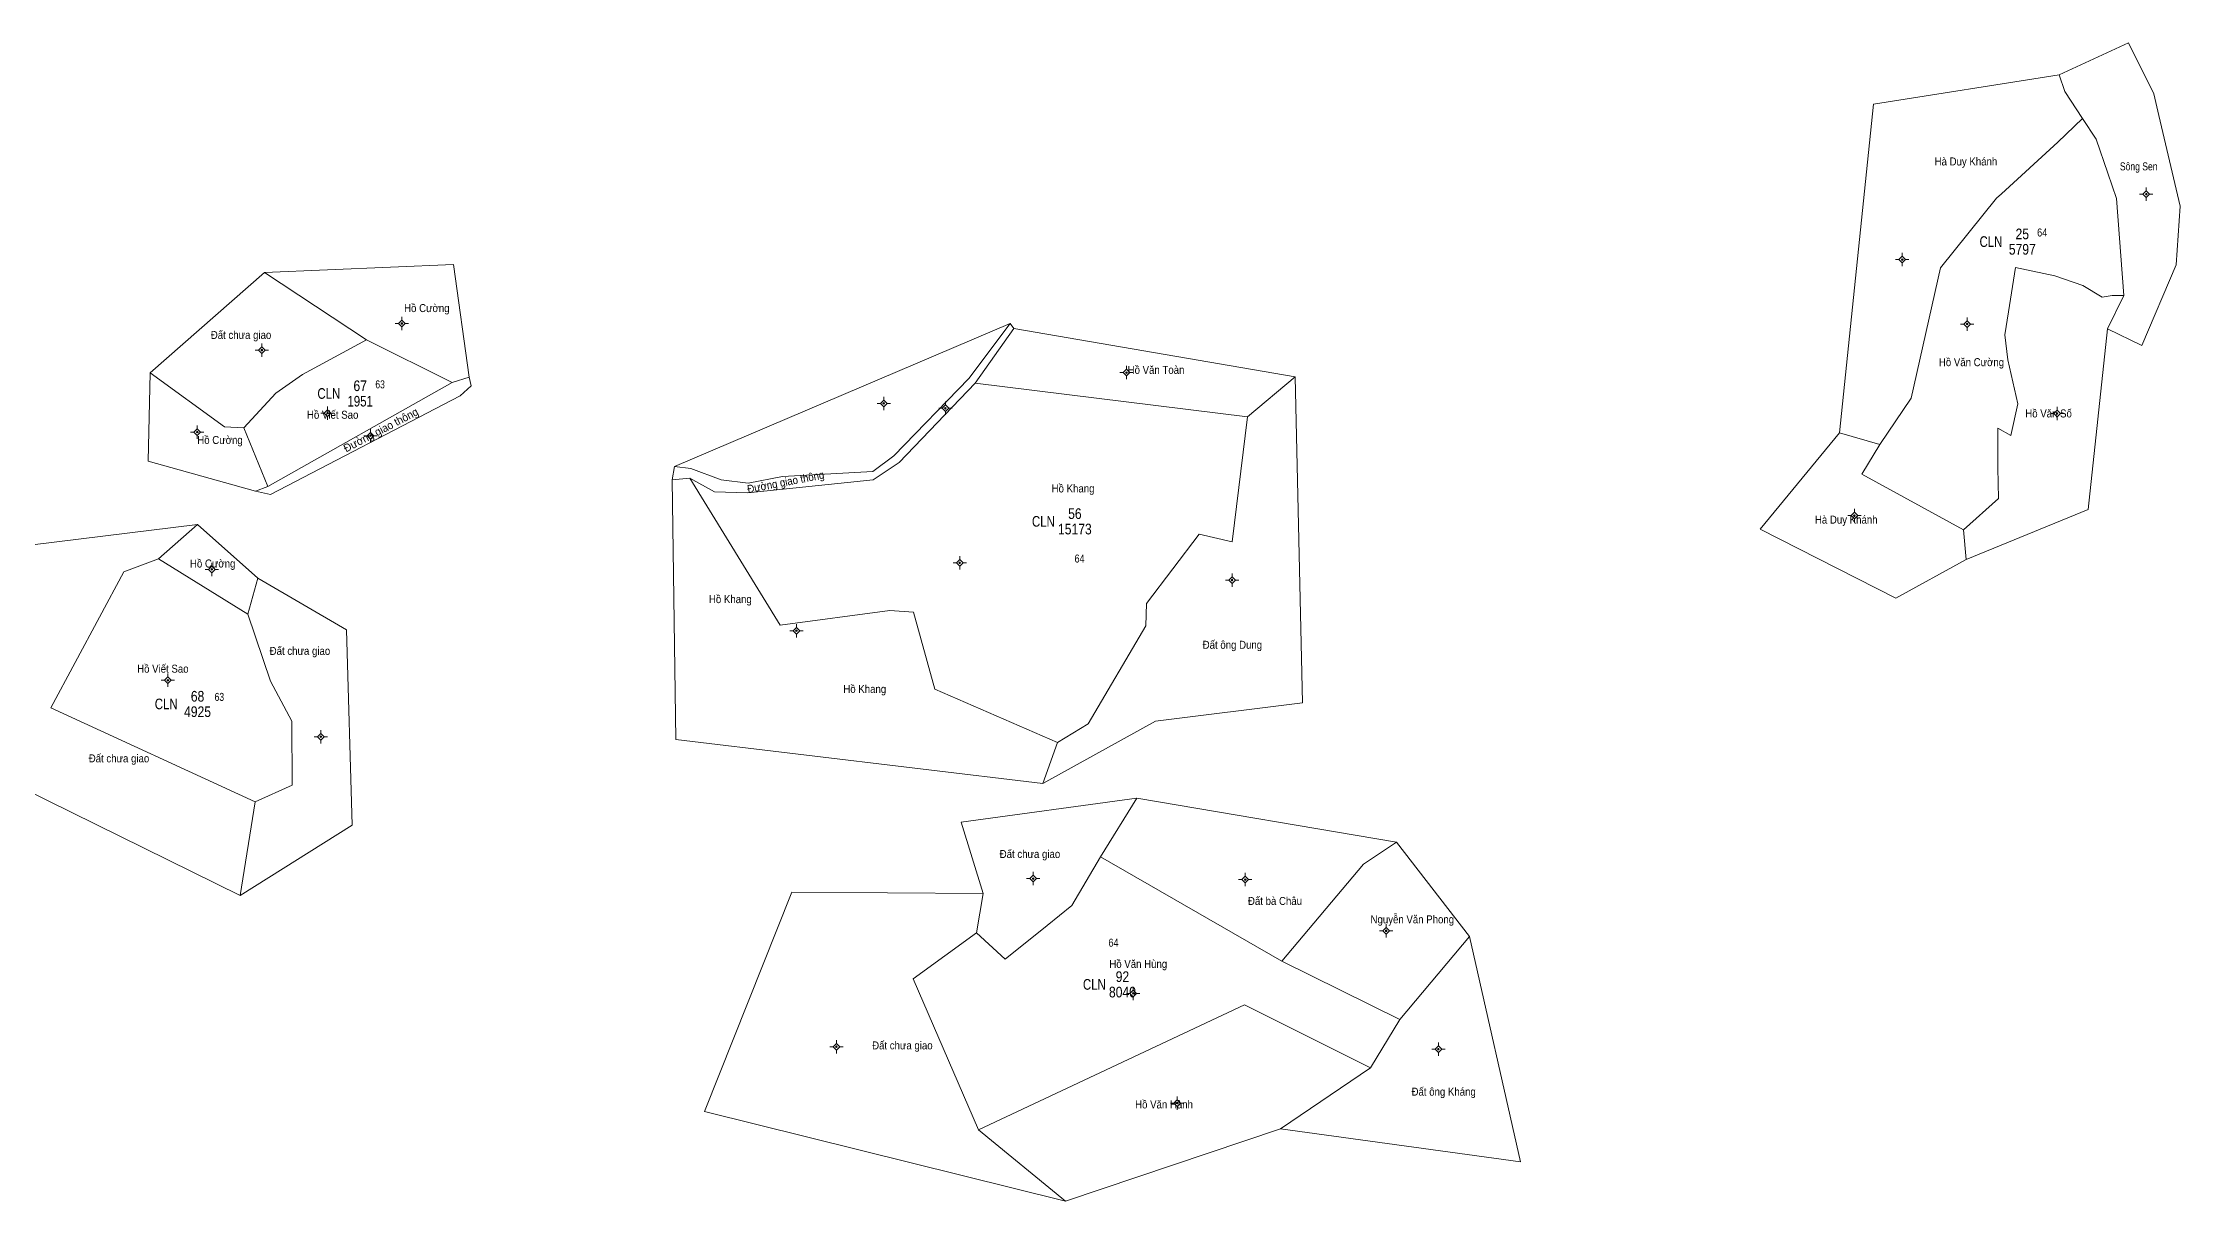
# Model space of a CAD drawing. Header units: metres. Extents: x 532111 to 534111, y 1847471 to 1850320.
# Drawn here: x 532931 to 533732, y 1847471 to 1847905 of the extents above; entities that cross this region are included whole.
import ezdxf
from ezdxf.enums import TextEntityAlignment as Align

# ---------------------------------------------------------------- set-up
doc = ezdxf.new("R2010")
doc.units = ezdxf.units.M
doc.header["$LTSCALE"] = 1.2
for name, color, linetype, lineweight in [('10', 7, 'Continuous', 13), ('11', 7, 'Continuous', 13), ('2', 7, 'Continuous', 13)]:
    doc.layers.add(name, color=color, linetype=linetype, lineweight=lineweight)
for name, color, linetype in [('22', 7, 'Continuous'), ('3', 7, 'Continuous'), ('4', 7, 'Continuous'), ('5', 7, 'Continuous'), ('7', 7, 'Continuous'), ('8', 7, 'Continuous')]:
    doc.layers.add(name, color=color, linetype=linetype)

msp = doc.modelspace()

# ---------------------------------------------------------------- hatches: boundary and pattern name
at = {"layer": '11'}
for points in [[(533719.4, 1847848.55, 1), (533718.799, 1847848.55, 1)], [(533627.93, 1847824.01, 1), (533627.329, 1847824.01, 1)], [(533065.5, 1847800.08, 1), (533064.899, 1847800.08, 1)], [(533652.27, 1847799.86, 1), (533651.669, 1847799.86, 1)], [(533013.01, 1847790.1, 1), (533012.409, 1847790.1, 1)], [(533337.14, 1847781.66, 1), (533336.539, 1847781.66, 1)], [(533037.66, 1847766.5, 1), (533037.059, 1847766.5, 1)], [(533246.14, 1847770.13, 1), (533245.539, 1847770.13, 1)], [(533269.25, 1847768.29, 1), (533268.649, 1847768.29, 1)], [(533685.95, 1847766.35, 1), (533685.35, 1847766.35, 1)], [(532988.81, 1847759.38, 1), (532988.209, 1847759.38, 1)], [(533053.73, 1847758.01, 1), (533053.13, 1847758.01, 1)], [(533609.99, 1847728.05, 1), (533609.389, 1847728.05, 1)], [(532994.27, 1847707.91, 1), (532993.669, 1847707.91, 1)], [(533274.6, 1847710.37, 1), (533274, 1847710.37, 1)], [(533376.7, 1847703.89, 1), (533376.1, 1847703.89, 1)], [(533213.41, 1847684.93, 1), (533212.809, 1847684.93, 1)], [(532977.79, 1847666.33, 1), (532977.189, 1847666.33, 1)], [(533035.11, 1847645.17, 1), (533034.51, 1847645.17, 1)], [(533302.14, 1847592, 1), (533301.539, 1847592, 1)], [(533381.65, 1847591.62, 1), (533381.049, 1847591.62, 1)], [(533434.47, 1847572.44, 1), (533433.87, 1847572.44, 1)], [(533339.69, 1847548.96, 1), (533339.09, 1847548.96, 1)], [(533228.38, 1847528.99, 1), (533227.779, 1847528.99, 1)], [(533454.05, 1847528.06, 1), (533453.449, 1847528.06, 1)], [(533356.08, 1847507.88, 1), (533355.48, 1847507.88, 1)]]:
    msp.add_hatch(color=256, dxfattribs=at).paths.add_polyline_path(points)

# ---------------------------------------------------------------- linework, layer by layer
at = {"layer": '10'}
for p, q in [((533686.4, 1847893.28), (533712.38, 1847905.31)), ((533710.73, 1847810.59), (533704.51, 1847798.02)), ((533280.07, 1847777.74), (533294.64, 1847798.24)), ((533717.45, 1847791.8), (533704.51, 1847798.02)), ((533084, 1847778), (533052, 1847794)), ((533400.01, 1847780.08), (533382.22, 1847765.08)), ((533670.95, 1847769.95), (533667.15, 1847786.43)), ((533619.23, 1847754.74), (533630.92, 1847772.03)), ((533668.29, 1847758.12), (533670.95, 1847769.95)), ((533006, 1847761), (533015, 1847739)), ((533604.11, 1847759.03), (533619.23, 1847754.74)), ((533663.48, 1847760.78), (533668.29, 1847758.12)), ((533173.16, 1847742.16), (533166.48, 1847741.52)), ((533015, 1847739), (533010.36, 1847737.21)), ((532973.95, 1847711.92), (532988.54, 1847724.68)), ((532988.54, 1847724.68), (533011.25, 1847704.64)), ((533651.63, 1847711.62), (533650.56, 1847722.76)), ((533311, 1847643), (533322.49, 1847650.04)), ((533311, 1847643), (533305.51, 1847627.71)), ((533010.21, 1847620.74), (533004.57, 1847585.7)), ((533340.66, 1847622.16), (533327.11, 1847600.12)), ((533280.56, 1847571.66), (533283.07, 1847586.47)), ((533439.32, 1847539.22), (533465.45, 1847570.24)), ((533394.58, 1847498.26), (533428.31, 1847521.1)), ((533314.02, 1847471.06), (533281.32, 1847497.8)), ((533394.58, 1847498.26), (533314.02, 1847471.06))]:
    msp.add_line(p, q, dxfattribs=at)
for points in [[(533712.38, 1847905.31), (533721.99, 1847886.11), (533723.87, 1847878.09), (533731.84, 1847844.05), (533730.35, 1847822.04), (533717.45, 1847791.8)], [(533686.4, 1847893.28), (533616.88, 1847882.26), (533604.11, 1847759.03)], [(533686.4, 1847893.28), (533688.56, 1847887.08), (533695.2, 1847876.97), (533700.31, 1847869.2)], [(533695.2, 1847876.97), (533686, 1847868), (533664.8, 1847848.65), (533663, 1847847), (533642, 1847821), (533630.92, 1847772.03)], [(533710.73, 1847810.59), (533707.97, 1847846.99), (533704.7, 1847856.47), (533700.31, 1847869.2)], [(533013.72, 1847819.21), (533084.56, 1847822.17), (533090.47, 1847780.02)], [(533702.54, 1847809.97), (533695.29, 1847814.28), (533684.86, 1847817.88), (533670.08, 1847821.09), (533667.5, 1847804.42)], [(532970.9, 1847781.55), (533013.72, 1847819.21), (533052, 1847794)], [(533667.5, 1847804.42), (533666.06, 1847795.78), (533667.15, 1847786.43)], [(533702.54, 1847809.97), (533706.31, 1847810.53), (533710.73, 1847810.59)], [(533166.48, 1847741.52), (533167.43, 1847746.42), (533293.23, 1847800.04), (533294.64, 1847798.24), (533400.01, 1847780.08)], [(533293.23, 1847800.04), (533277.7, 1847779.51), (533249.64, 1847750.51), (533241.79, 1847744.63), (533207.94, 1847742.72)], [(533651.63, 1847711.62), (533697.38, 1847730.41), (533704.51, 1847798.02)], [(533052, 1847794), (533028, 1847781), (533018, 1847774), (533006, 1847761)], [(533010.36, 1847737.21), (532970.09, 1847748.46), (532970.9, 1847781.55)], [(533006, 1847761), (532998.66, 1847761.38), (532970.9, 1847781.55)], [(533090.47, 1847780.02), (533091.22, 1847776.67), (533087, 1847773), (533016, 1847736), (533010.36, 1847737.21)], [(533015, 1847739), (533084, 1847778), (533090.47, 1847780.02)], [(533400.01, 1847780.08), (533402.86, 1847657.88), (533347.67, 1847650.99), (533305.51, 1847627.71)], [(533251.62, 1847747.93), (533280.07, 1847777.74), (533382.22, 1847765.08)], [(533382.22, 1847765.08), (533376.48, 1847718.2), (533364.06, 1847721.05), (533344.35, 1847695.12), (533344.07, 1847686.75), (533322.49, 1847650.04)], [(533604.11, 1847759.03), (533574.32, 1847723.01), (533625.21, 1847697.08), (533651.63, 1847711.62)], [(533650.56, 1847722.76), (533663.77, 1847734.54), (533663.46, 1847746.02), (533663.48, 1847760.78)], [(533173.16, 1847742.16), (533182.41, 1847737.02), (533194.92, 1847736.55), (533241.82, 1847741.5), (533251.62, 1847747.93)], [(533619.23, 1847754.74), (533612.42, 1847743.64), (533650.56, 1847722.76)], [(533305.51, 1847627.71), (533167.87, 1847644.11), (533166.48, 1847741.52)], [(533167.43, 1847746.42), (533173.58, 1847745.73), (533184.93, 1847741.44), (533195.01, 1847740.22), (533207.94, 1847742.72)], [(533173.16, 1847742.16), (533207, 1847687), (533248.1, 1847692.52), (533257.02, 1847691.92), (533265, 1847663), (533311, 1847643)], [(532988.54, 1847724.68), (532908.41, 1847714.83), (532904.43, 1847669.42), (532896.29, 1847638.97), (533004.57, 1847585.7)], [(532973.95, 1847711.92), (532961, 1847707), (532933.55, 1847656.02)], [(532973.95, 1847711.92), (533007.41, 1847691.14), (533011.25, 1847704.64)], [(533011.25, 1847704.64), (533044.43, 1847685.24), (533046.59, 1847612.06), (533004.57, 1847585.7)], [(533007.41, 1847691.14), (533016, 1847666), (533024, 1847651), (533024.11, 1847627)], [(533024.11, 1847627), (533010.21, 1847620.74), (532933.55, 1847656.02)], [(533283.07, 1847586.47), (533274.8, 1847613.1), (533340.66, 1847622.16)], [(533340.66, 1847622.16), (533438, 1847605.67), (533465.45, 1847570.24)], [(533438, 1847605.67), (533425.66, 1847597.36), (533395.02, 1847561.08)], [(533327.11, 1847600.12), (533316.39, 1847581.9), (533307.1, 1847574.45)], [(533428.31, 1847521.1), (533439.32, 1847539.22), (533395.02, 1847561.08), (533327.11, 1847600.12)], [(533314.02, 1847471.06), (533178.68, 1847504.71), (533211.33, 1847586.92), (533283.07, 1847586.47)], [(533281.32, 1847497.8), (533256.84, 1847554.44), (533280.56, 1847571.66)], [(533280.56, 1847571.66), (533291.38, 1847561.84), (533307.1, 1847574.45)], [(533465.45, 1847570.24), (533484.49, 1847485.88), (533394.58, 1847498.26)], [(533281.32, 1847497.8), (533381.09, 1847544.71), (533428.31, 1847521.1)]]:
    msp.add_lwpolyline(points, dxfattribs=at)
at = {"layer": '11'}
for p, q in [((533717.85, 1847848.55), (533716.6, 1847848.55)), ((533719.1, 1847851.05), (533719.1, 1847849.8)), ((533719.1, 1847847.3), (533719.1, 1847846.05)), ((533721.6, 1847848.55), (533720.35, 1847848.55)), ((533626.38, 1847824.01), (533625.13, 1847824.01)), ((533627.63, 1847826.51), (533627.63, 1847825.26)), ((533627.63, 1847822.76), (533627.63, 1847821.51)), ((533630.13, 1847824.01), (533628.88, 1847824.01)), ((533063.95, 1847800.08), (533062.7, 1847800.08)), ((533065.2, 1847802.58), (533065.2, 1847801.33)), ((533065.2, 1847798.83), (533065.2, 1847797.58)), ((533067.7, 1847800.08), (533066.45, 1847800.08)), ((533650.72, 1847799.86), (533649.47, 1847799.86)), ((533651.97, 1847802.36), (533651.97, 1847801.11)), ((533651.97, 1847798.61), (533651.97, 1847797.36)), ((533654.47, 1847799.86), (533653.22, 1847799.86)), ((533011.46, 1847790.1), (533010.21, 1847790.1)), ((533012.71, 1847792.6), (533012.71, 1847791.35)), ((533012.71, 1847788.85), (533012.71, 1847787.6)), ((533015.21, 1847790.1), (533013.96, 1847790.1)), ((533335.59, 1847781.66), (533334.34, 1847781.66)), ((533336.84, 1847784.16), (533336.84, 1847782.91)), ((533336.84, 1847780.41), (533336.84, 1847779.16)), ((533339.34, 1847781.66), (533338.09, 1847781.66)), ((533245.84, 1847772.63), (533245.84, 1847771.38)), ((533036.11, 1847766.5), (533034.86, 1847766.5)), ((533037.36, 1847769), (533037.36, 1847767.75)), ((533037.36, 1847765.25), (533037.36, 1847764)), ((533039.86, 1847766.5), (533038.61, 1847766.5)), ((533244.59, 1847770.13), (533243.34, 1847770.13)), ((533245.84, 1847768.88), (533245.84, 1847767.63)), ((533248.34, 1847770.13), (533247.09, 1847770.13)), ((533267.7, 1847768.29), (533266.45, 1847768.29)), ((533268.95, 1847770.79), (533268.95, 1847769.54)), ((533268.95, 1847767.04), (533268.95, 1847765.79)), ((533271.45, 1847768.29), (533270.2, 1847768.29)), ((533684.4, 1847766.35), (533683.15, 1847766.35)), ((533685.65, 1847768.85), (533685.65, 1847767.6)), ((533685.65, 1847765.1), (533685.65, 1847763.85)), ((533688.15, 1847766.35), (533686.9, 1847766.35)), ((532987.26, 1847759.38), (532986.01, 1847759.38)), ((532988.51, 1847761.88), (532988.51, 1847760.63)), ((532988.51, 1847758.13), (532988.51, 1847756.88)), ((532991.01, 1847759.38), (532989.76, 1847759.38)), ((533052.18, 1847758.01), (533050.93, 1847758.01)), ((533053.43, 1847760.51), (533053.43, 1847759.26)), ((533053.43, 1847756.76), (533053.43, 1847755.51)), ((533055.93, 1847758.01), (533054.68, 1847758.01)), ((533608.44, 1847728.05), (533607.19, 1847728.05)), ((533609.69, 1847730.55), (533609.69, 1847729.3)), ((533609.69, 1847726.8), (533609.69, 1847725.55)), ((533612.19, 1847728.05), (533610.94, 1847728.05)), ((532992.72, 1847707.91), (532991.47, 1847707.91)), ((532993.97, 1847710.41), (532993.97, 1847709.16)), ((532996.47, 1847707.91), (532995.22, 1847707.91)), ((533273.05, 1847710.37), (533271.8, 1847710.37)), ((533274.3, 1847712.87), (533274.3, 1847711.62)), ((533274.3, 1847709.12), (533274.3, 1847707.87)), ((533276.8, 1847710.37), (533275.55, 1847710.37)), ((532993.97, 1847706.66), (532993.97, 1847705.41)), ((533375.15, 1847703.89), (533373.9, 1847703.89)), ((533376.4, 1847706.39), (533376.4, 1847705.14)), ((533376.4, 1847702.64), (533376.4, 1847701.39)), ((533378.9, 1847703.89), (533377.65, 1847703.89)), ((533211.86, 1847684.93), (533210.61, 1847684.93)), ((533213.11, 1847687.43), (533213.11, 1847686.18)), ((533213.11, 1847683.68), (533213.11, 1847682.43)), ((533215.61, 1847684.93), (533214.36, 1847684.93)), ((532977.49, 1847668.83), (532977.49, 1847667.58)), ((532976.24, 1847666.33), (532974.99, 1847666.33)), ((532977.49, 1847665.08), (532977.49, 1847663.83)), ((532979.99, 1847666.33), (532978.74, 1847666.33)), ((533033.56, 1847645.17), (533032.31, 1847645.17)), ((533034.81, 1847647.67), (533034.81, 1847646.42)), ((533034.81, 1847643.92), (533034.81, 1847642.67)), ((533037.31, 1847645.17), (533036.06, 1847645.17)), ((533300.59, 1847592), (533299.34, 1847592)), ((533301.84, 1847594.5), (533301.84, 1847593.25)), ((533301.84, 1847590.75), (533301.84, 1847589.5)), ((533304.34, 1847592), (533303.09, 1847592)), ((533380.1, 1847591.62), (533378.85, 1847591.62)), ((533381.35, 1847594.12), (533381.35, 1847592.87)), ((533381.35, 1847590.37), (533381.35, 1847589.12)), ((533383.85, 1847591.62), (533382.6, 1847591.62)), ((533432.92, 1847572.44), (533431.67, 1847572.44)), ((533434.17, 1847574.94), (533434.17, 1847573.69)), ((533434.17, 1847571.19), (533434.17, 1847569.94)), ((533436.67, 1847572.44), (533435.42, 1847572.44)), ((533338.14, 1847548.96), (533336.89, 1847548.96)), ((533339.39, 1847551.46), (533339.39, 1847550.21)), ((533339.39, 1847547.71), (533339.39, 1847546.46)), ((533341.89, 1847548.96), (533340.64, 1847548.96)), ((533228.08, 1847531.49), (533228.08, 1847530.24)), ((533226.83, 1847528.99), (533225.58, 1847528.99)), ((533228.08, 1847527.74), (533228.08, 1847526.49)), ((533230.58, 1847528.99), (533229.33, 1847528.99)), ((533452.5, 1847528.06), (533451.25, 1847528.06)), ((533453.75, 1847530.56), (533453.75, 1847529.31)), ((533453.75, 1847526.81), (533453.75, 1847525.56)), ((533456.25, 1847528.06), (533455, 1847528.06)), ((533354.53, 1847507.88), (533353.28, 1847507.88)), ((533355.78, 1847510.38), (533355.78, 1847509.13)), ((533358.28, 1847507.88), (533357.03, 1847507.88)), ((533355.78, 1847506.63), (533355.78, 1847505.38))]:
    msp.add_line(p, q, dxfattribs=at)
for points in [[(533719.1, 1847849.8), (533717.85, 1847848.55), (533719.1, 1847847.3), (533720.35, 1847848.55)], [(533627.63, 1847825.26), (533626.38, 1847824.01), (533627.63, 1847822.76), (533628.88, 1847824.01)], [(533065.2, 1847801.33), (533063.95, 1847800.08), (533065.2, 1847798.83), (533066.45, 1847800.08)], [(533651.97, 1847801.11), (533650.72, 1847799.86), (533651.97, 1847798.61), (533653.22, 1847799.86)], [(533012.71, 1847791.35), (533011.46, 1847790.1), (533012.71, 1847788.85), (533013.96, 1847790.1)], [(533336.84, 1847782.91), (533335.59, 1847781.66), (533336.84, 1847780.41), (533338.09, 1847781.66)], [(533245.84, 1847771.38), (533244.59, 1847770.13), (533245.84, 1847768.88), (533247.09, 1847770.13)], [(533037.36, 1847767.75), (533036.11, 1847766.5), (533037.36, 1847765.25), (533038.61, 1847766.5)], [(533268.95, 1847769.54), (533267.7, 1847768.29), (533268.95, 1847767.04), (533270.2, 1847768.29)], [(533685.65, 1847767.6), (533684.4, 1847766.35), (533685.65, 1847765.1), (533686.9, 1847766.35)], [(532988.51, 1847760.63), (532987.26, 1847759.38), (532988.51, 1847758.13), (532989.76, 1847759.38)], [(533053.43, 1847759.26), (533052.18, 1847758.01), (533053.43, 1847756.76), (533054.68, 1847758.01)], [(533609.69, 1847729.3), (533608.44, 1847728.05), (533609.69, 1847726.8), (533610.94, 1847728.05)], [(532993.97, 1847709.16), (532992.72, 1847707.91), (532993.97, 1847706.66), (532995.22, 1847707.91)], [(533274.3, 1847711.62), (533273.05, 1847710.37), (533274.3, 1847709.12), (533275.55, 1847710.37)], [(533376.4, 1847705.14), (533375.15, 1847703.89), (533376.4, 1847702.64), (533377.65, 1847703.89)], [(533213.11, 1847686.18), (533211.86, 1847684.93), (533213.11, 1847683.68), (533214.36, 1847684.93)], [(532977.49, 1847667.58), (532976.24, 1847666.33), (532977.49, 1847665.08), (532978.74, 1847666.33)], [(533034.81, 1847646.42), (533033.56, 1847645.17), (533034.81, 1847643.92), (533036.06, 1847645.17)], [(533301.84, 1847593.25), (533300.59, 1847592), (533301.84, 1847590.75), (533303.09, 1847592)], [(533381.35, 1847592.87), (533380.1, 1847591.62), (533381.35, 1847590.37), (533382.6, 1847591.62)], [(533434.17, 1847573.69), (533432.92, 1847572.44), (533434.17, 1847571.19), (533435.42, 1847572.44)], [(533339.39, 1847550.21), (533338.14, 1847548.96), (533339.39, 1847547.71), (533340.64, 1847548.96)], [(533228.08, 1847530.24), (533226.83, 1847528.99), (533228.08, 1847527.74), (533229.33, 1847528.99)], [(533453.75, 1847529.31), (533452.5, 1847528.06), (533453.75, 1847526.81), (533455, 1847528.06)], [(533355.78, 1847509.13), (533354.53, 1847507.88), (533355.78, 1847506.63), (533357.03, 1847507.88)]]:
    msp.add_lwpolyline(points, close=True, dxfattribs=at)
for centre in [(533719.1, 1847848.55), (533627.63, 1847824.01), (533065.199, 1847800.08), (533651.97, 1847799.86), (533012.709, 1847790.1), (533336.84, 1847781.66), (533037.36, 1847766.5), (533245.84, 1847770.13), (533268.949, 1847768.29), (533685.65, 1847766.35), (532988.51, 1847759.38), (533053.43, 1847758.01), (533609.689, 1847728.05), (532993.97, 1847707.91), (533274.3, 1847710.37), (533376.4, 1847703.89), (533213.11, 1847684.93), (532977.49, 1847666.33), (533034.81, 1847645.17), (533301.84, 1847592), (533381.35, 1847591.62), (533434.17, 1847572.44), (533339.39, 1847548.96), (533228.079, 1847528.99), (533453.75, 1847528.06), (533355.78, 1847507.88)]:
    msp.add_circle(centre, 0.3, dxfattribs=at)

# ---------------------------------------------------------------- texts
at = {"layer": '2', "width": 0.9}
for s, p in [('Hà Duy Khánh', (533651.5, 1847859.32)), ('Hồ Cường', (533074.555, 1847804.35)), ('Đất chưa giao', (533004.91, 1847794.29)), ('Hồ Văn Cường', (533653.585, 1847784.08)), ('Hồ Văn Toàn', (533347.905, 1847781.19)), ('Hồ Viết Sao', (533039.265, 1847764.37)), ('Hồ Văn Số', (533682.48, 1847764.86)), ('Hồ Cường', (532997.025, 1847754.91)), ('Hồ Khang', (533316.8, 1847736.75)), ('Hà Duy Khánh', (533606.63, 1847725.06)), ('Hồ Cường', (532994.275, 1847708.61)), ('Hồ Khang', (533188.33, 1847695.26)), ('Đất chưa giao', (533026.99, 1847675.86)), ('Đất ông Dung', (533376.53, 1847678.15)), ('Hồ Viết Sao', (532975.605, 1847669.18)), ('Hồ Khang', (533238.72, 1847661.57)), ('Đất chưa giao', (532959.16, 1847635.57)), ('Đất chưa giao', (533300.64, 1847599.73)), ('Đất bà Châu', (533392.495, 1847582.12)), ('Nguyễn Văn Phong', (533443.975, 1847575.23)), ('Hồ Văn Hùng', (533341.24, 1847558.53)), ('Đất chưa giao', (533252.82, 1847527.98)), ('Hồ Văn Hành', (533350.91, 1847505.85)), ('Đất ông Kháng', (533455.73, 1847510.64))]:
    msp.add_text(s, height=3, dxfattribs=at).set_placement(p, align=Align.CENTER)
at = {"layer": '2', "width": 0.8}
for p in [(533311.15, 1847723.91), (533330.26, 1847550.35)]:
    msp.add_text('CLN ', height=4, dxfattribs=at).set_placement(p, align=Align.RIGHT)
at = {"layer": '22', "width": 0.8}
msp.add_text('Sông Sen', height=3, dxfattribs=at).set_placement((533716.27, 1847857.47), align=Align.CENTER)
at = {"layer": '3', "width": 0.8}
for p in [(533666.35, 1847828.77), (533043.29, 1847771.84), (532982.33, 1847655.46)]:
    msp.add_text('CLN ', height=4, dxfattribs=at).set_placement(p, align=Align.RIGHT)
at = {"layer": '4', "width": 0.85}
for s, p in [('25', (533672.63, 1847831.66)), ('67', (533049.575, 1847774.73)), ('56', (533317.475, 1847726.8)), ('68', (532988.61, 1847658.35)), ('92', (533335.31, 1847553.24))]:
    msp.add_text(s, height=4, dxfattribs=at).set_placement(p, align=Align.CENTER)
at = {"layer": '5'}
for s, width, p in [('5797', 0.85, (533672.63, 1847825.88)), ('1951', 0.8, (533049.57, 1847768.95)), ('15173', 0.85, (533317.47, 1847721.02)), ('4925', 0.85, (532988.605, 1847652.57)), ('8040', 0.85, (533335.315, 1847547.46))]:
    msp.add_text(s, height=4, dxfattribs=dict(at, width=width)).set_placement(p, align=Align.CENTER)
at = {"layer": '7'}
for s, width, p in [('64', 0.85, (533680.09, 1847832.69)), ('63', 0.8, (533057.035, 1847775.76)), ('64', 0.85, (533319.24, 1847710.47)), ('63', 0.8, (532996.775, 1847658.62)), ('64', 0.85, (533331.96, 1847566.49))]:
    msp.add_text(s, height=3, dxfattribs=dict(at, width=width)).set_placement(p, align=Align.CENTER)
at = {"layer": '8'}
for rotation, width, p in [(27.525, 0.95, (533058.012, 1847758.85)), (10.943, 0.9, (533209.365, 1847739.243))]:
    msp.add_text('Đường giao thông', height=3, rotation=rotation, dxfattribs=dict(at, width=width)).set_placement(p, align=Align.CENTER)

doc.saveas('drawing.dxf')
